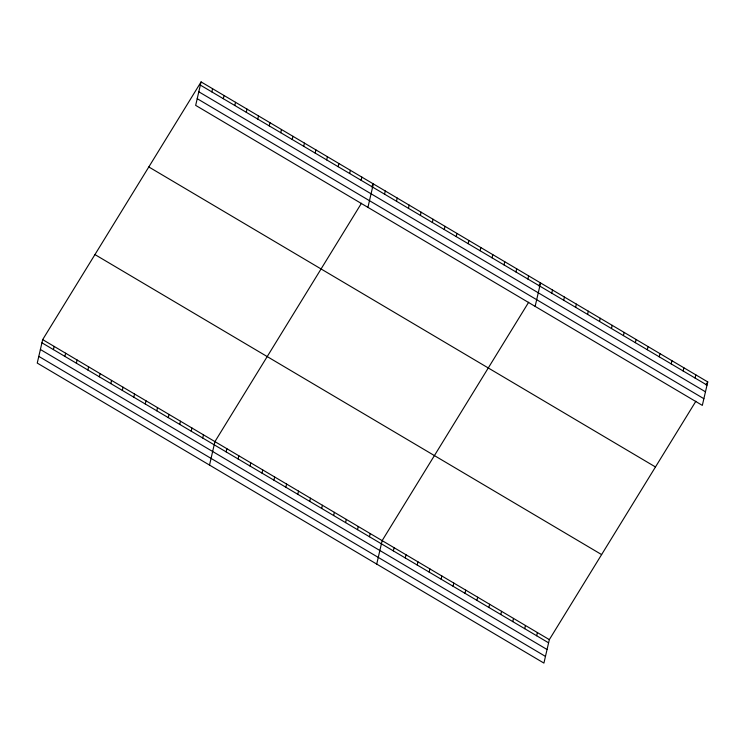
<?xml version="1.0" encoding="UTF-8"?>
<svg xmlns="http://www.w3.org/2000/svg" width="745" height="745" viewBox="0 0 745 745"><rect width="100%" height="100%" fill="white"/><g stroke="black" fill="none" stroke-linecap="round" stroke-linejoin="round"><path stroke-width="1.12" d="M201.085 81.913L195.665 105.371L702.33 405.382L707.75 381.924L201.085 81.913L42.67 339.618L37.25 363.076L543.915 663.087L549.335 639.629L695.867 401.257M53.416 349.601L54.152 346.416M64.899 356.408L65.635 353.214M76.381 363.206L77.117 360.012M87.863 370.004L88.608 366.819M99.355 376.802L100.091 373.618M110.837 383.61L111.573 380.416M122.32 390.408L123.055 387.214M133.802 397.206L134.538 394.021M211.831 91.896L212.567 88.711M145.294 404.004L146.029 400.819M223.314 98.694L224.049 95.509M156.776 410.812L157.512 407.617M234.796 105.501L235.532 102.307M168.258 417.61L168.994 414.416M246.288 112.299L247.023 109.105M179.741 424.408L180.476 421.223M257.77 119.098L258.506 115.913M191.232 431.206L191.968 428.021M269.252 125.896L269.988 122.711M202.715 438.004L203.45 434.819M280.735 132.703L281.47 129.509M209.522 465.085L214.933 441.617L361.465 203.245M292.217 139.501L292.953 136.307M226.145 451.88L226.88 448.695M303.709 146.299L304.444 143.115M238.083 458.957L238.819 455.763M315.191 153.097L315.927 149.913M250.022 466.025L250.758 462.841M326.673 159.905L327.409 156.711M261.97 473.094L262.706 469.909M338.156 166.703L338.891 163.509M273.909 480.171L274.644 476.977M349.647 173.501L350.383 170.316M285.856 487.239L286.592 484.054M361.129 180.299L361.865 177.114M297.795 494.307L298.531 491.123M367.937 207.371L373.347 183.913L371.569 186.809M309.743 501.385L310.479 498.191M384.56 194.175L385.295 190.99M321.682 508.453L322.417 505.268M396.498 201.243L397.234 198.058M333.63 515.531L334.365 512.337M408.437 208.321L409.182 205.126M345.568 522.599L346.304 519.414M420.385 215.389L421.121 212.204M357.516 529.667L358.252 526.482M432.324 222.457L433.059 219.272M369.455 536.745L370.19 533.55M444.271 229.535L445.007 226.34M376.719 564.086L382.138 540.628L528.671 302.247M456.21 236.603L456.946 233.418M393.341 550.89L394.077 547.696M468.158 243.68L468.894 240.486M405.28 557.958L406.016 554.774M480.097 250.748L480.832 247.563M417.228 565.027L417.964 561.842M492.045 257.817L492.78 254.632M429.167 572.104L429.902 568.91M503.983 264.894L504.719 261.7M441.115 579.172L441.85 575.987M515.931 271.962L516.667 268.777M453.053 586.25L453.789 583.056M527.87 279.04L528.605 275.846M465.001 593.318L465.737 590.133M535.134 306.381L540.553 282.923L538.765 285.819M476.94 600.386L477.675 597.201M551.756 293.176L552.492 289.991M488.888 607.464L489.623 604.269M563.695 300.254L564.431 297.059M500.826 614.532L501.562 611.347M575.643 307.322L576.379 304.137M512.774 621.6L513.51 618.415M587.582 314.399L588.317 311.205M524.713 628.678L525.448 625.493M599.529 321.467L600.265 318.283M536.651 635.746L537.396 632.561M611.468 328.536L612.204 325.351M623.416 335.613L624.152 332.419M635.355 342.681L636.09 339.497M647.303 349.75L648.038 346.565M659.241 356.827L659.977 353.633M671.189 363.895L671.925 360.71M683.128 370.973L683.863 367.779M695.066 378.041L695.811 374.856M705.971 384.82L707.75 381.924M200.349 85.098L707.014 385.109M198.803 91.784L705.468 391.805M197.211 98.675L703.876 398.696M148.804 166.954L655.47 466.966M94.941 254.576L601.615 554.587M42.67 339.618L549.335 639.629M41.934 342.802L548.599 642.823M40.388 349.489L547.054 649.51M38.796 356.389L545.461 656.401"/></g></svg>
